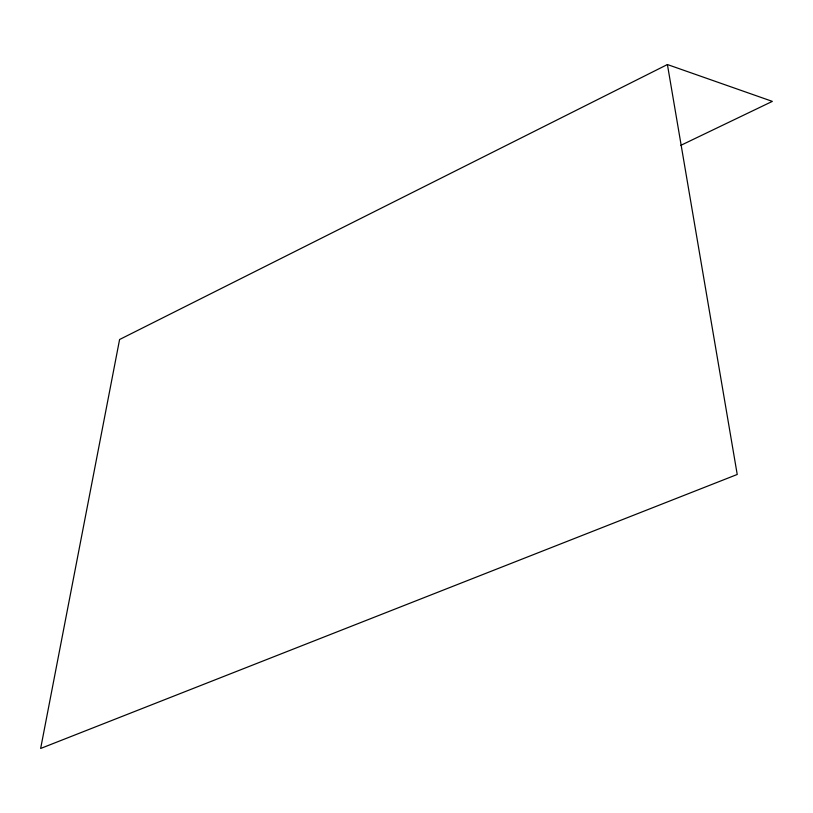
<?xml version="1.0" encoding="UTF-8"?>
<svg xmlns="http://www.w3.org/2000/svg" width="813" height="813" viewBox="0 0 813 813"><rect width="100%" height="100%" fill="white"/><g stroke="black" fill="none" stroke-linecap="round" stroke-linejoin="round"><path stroke-width="1.22" d="M667.412 64.542L119.592 339.509L40.65 748.458L737.228 474.467L667.412 64.542L772.35 101.381L680.857 145.324"/></g></svg>
